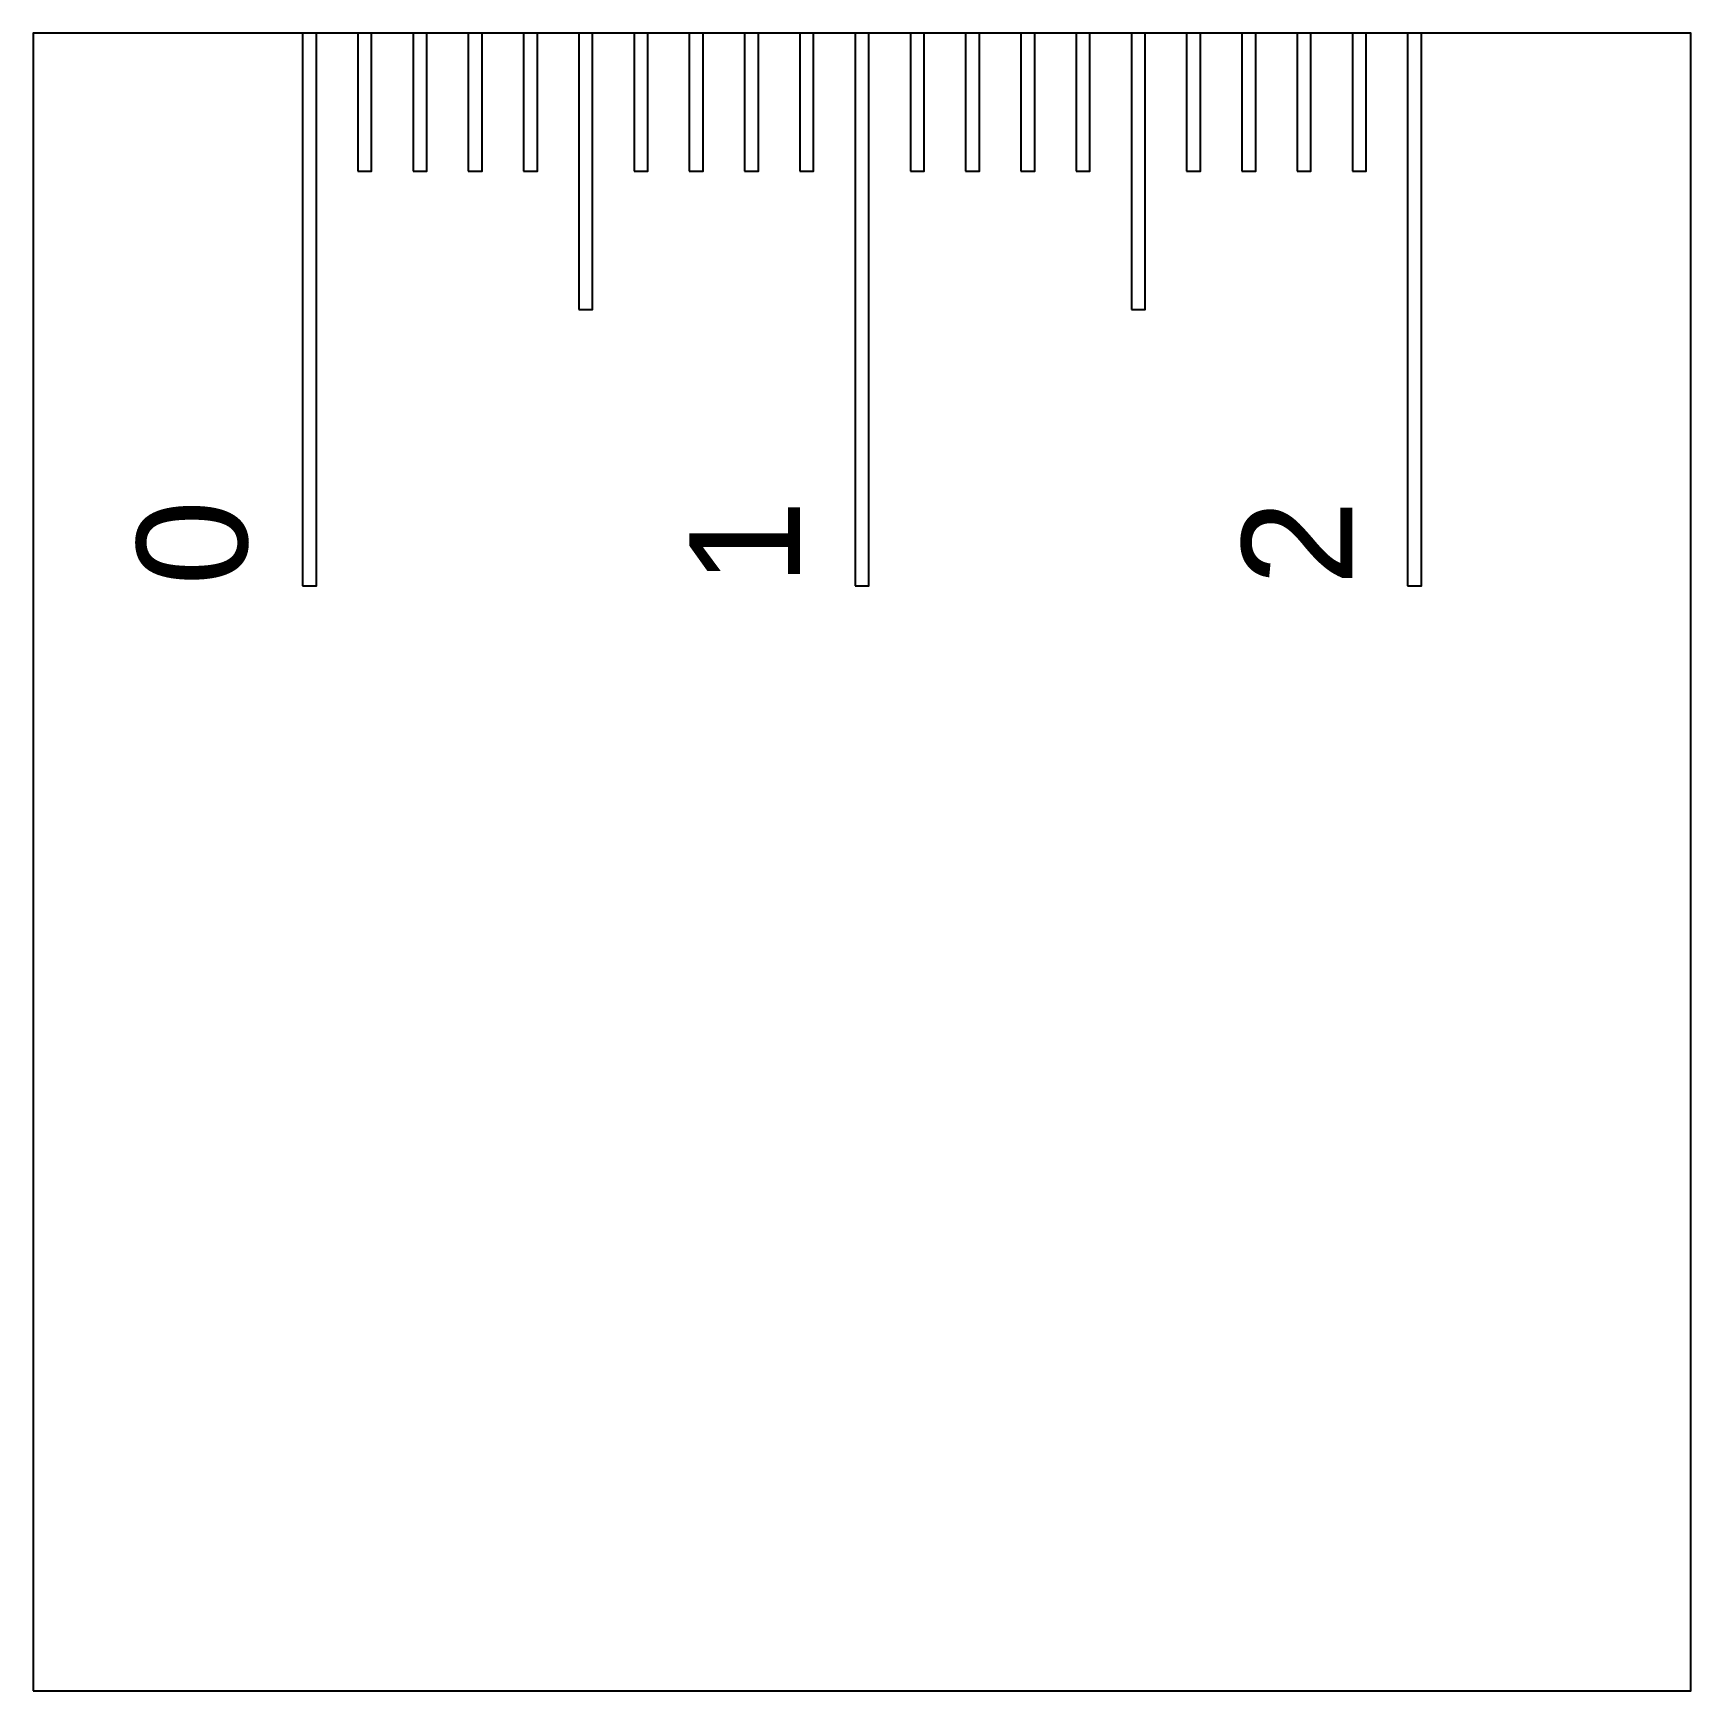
# Model space of a CAD drawing. Header units: millimetres. Extents: x 0 to 30, y 0 to 30.
import ezdxf

# ---------------------------------------------------------------- set-up
doc = ezdxf.new("R2010")
doc.units = ezdxf.units.MM
doc.layers.add('CUT', color=7, linetype='CONTINUOUS')
doc.layers.add('SCAN', color=5, linetype='CONTINUOUS')
doc.styles.get("Standard").update_dxf_attribs({"font": 'arial.ttf'})

msp = doc.modelspace()

# ---------------------------------------------------------------- linework, layer by layer
at = {"layer": 'CUT'}
msp.add_polyline3d([(0, 0, 0), (30, 0, 0), (30, 30, 0), (0, 30, 0)], close=True, dxfattribs=at)
at = {"layer": 'SCAN'}
for points in [[(4.875, 20, 0), (5.125, 20, 0), (5.125, 30, 0), (4.875, 30, 0)], [(5.875, 27.5, 0), (6.125, 27.5, 0), (6.125, 30, 0), (5.875, 30, 0)], [(6.875, 27.5, 0), (7.125, 27.5, 0), (7.125, 30, 0), (6.875, 30, 0)], [(7.875, 27.5, 0), (8.125, 27.5, 0), (8.125, 30, 0), (7.875, 30, 0)], [(8.875, 27.5, 0), (9.125, 27.5, 0), (9.125, 30, 0), (8.875, 30, 0)], [(9.875, 25, 0), (10.125, 25, 0), (10.125, 30, 0), (9.875, 30, 0)], [(10.875, 27.5, 0), (11.125, 27.5, 0), (11.125, 30, 0), (10.875, 30, 0)], [(11.875, 27.5, 0), (12.125, 27.5, 0), (12.125, 30, 0), (11.875, 30, 0)], [(12.875, 27.5, 0), (13.125, 27.5, 0), (13.125, 30, 0), (12.875, 30, 0)], [(13.875, 27.5, 0), (14.125, 27.5, 0), (14.125, 30, 0), (13.875, 30, 0)], [(14.875, 20, 0), (15.125, 20, 0), (15.125, 30, 0), (14.875, 30, 0)], [(15.875, 27.5, 0), (16.125, 27.5, 0), (16.125, 30, 0), (15.875, 30, 0)], [(16.875, 27.5, 0), (17.125, 27.5, 0), (17.125, 30, 0), (16.875, 30, 0)], [(17.875, 27.5, 0), (18.125, 27.5, 0), (18.125, 30, 0), (17.875, 30, 0)], [(18.875, 27.5, 0), (19.125, 27.5, 0), (19.125, 30, 0), (18.875, 30, 0)], [(19.875, 25, 0), (20.125, 25, 0), (20.125, 30, 0), (19.875, 30, 0)], [(20.875, 27.5, 0), (21.125, 27.5, 0), (21.125, 30, 0), (20.875, 30, 0)], [(21.875, 27.5, 0), (22.125, 27.5, 0), (22.125, 30, 0), (21.875, 30, 0)], [(22.875, 27.5, 0), (23.125, 27.5, 0), (23.125, 30, 0), (22.875, 30, 0)], [(23.875, 27.5, 0), (24.125, 27.5, 0), (24.125, 30, 0), (23.875, 30, 0)], [(24.875, 20, 0), (25.125, 20, 0), (25.125, 30, 0), (24.875, 30, 0)]]:
    msp.add_polyline3d(points, close=True, dxfattribs=at)

# ---------------------------------------------------------------- texts
for s, p in [('0', (3.875, 20)), ('1', (13.875, 20)), ('2', (23.875, 20))]:
    msp.add_text(s, height=2, rotation=90, dxfattribs=at).set_placement(p)

doc.saveas('drawing.dxf')
